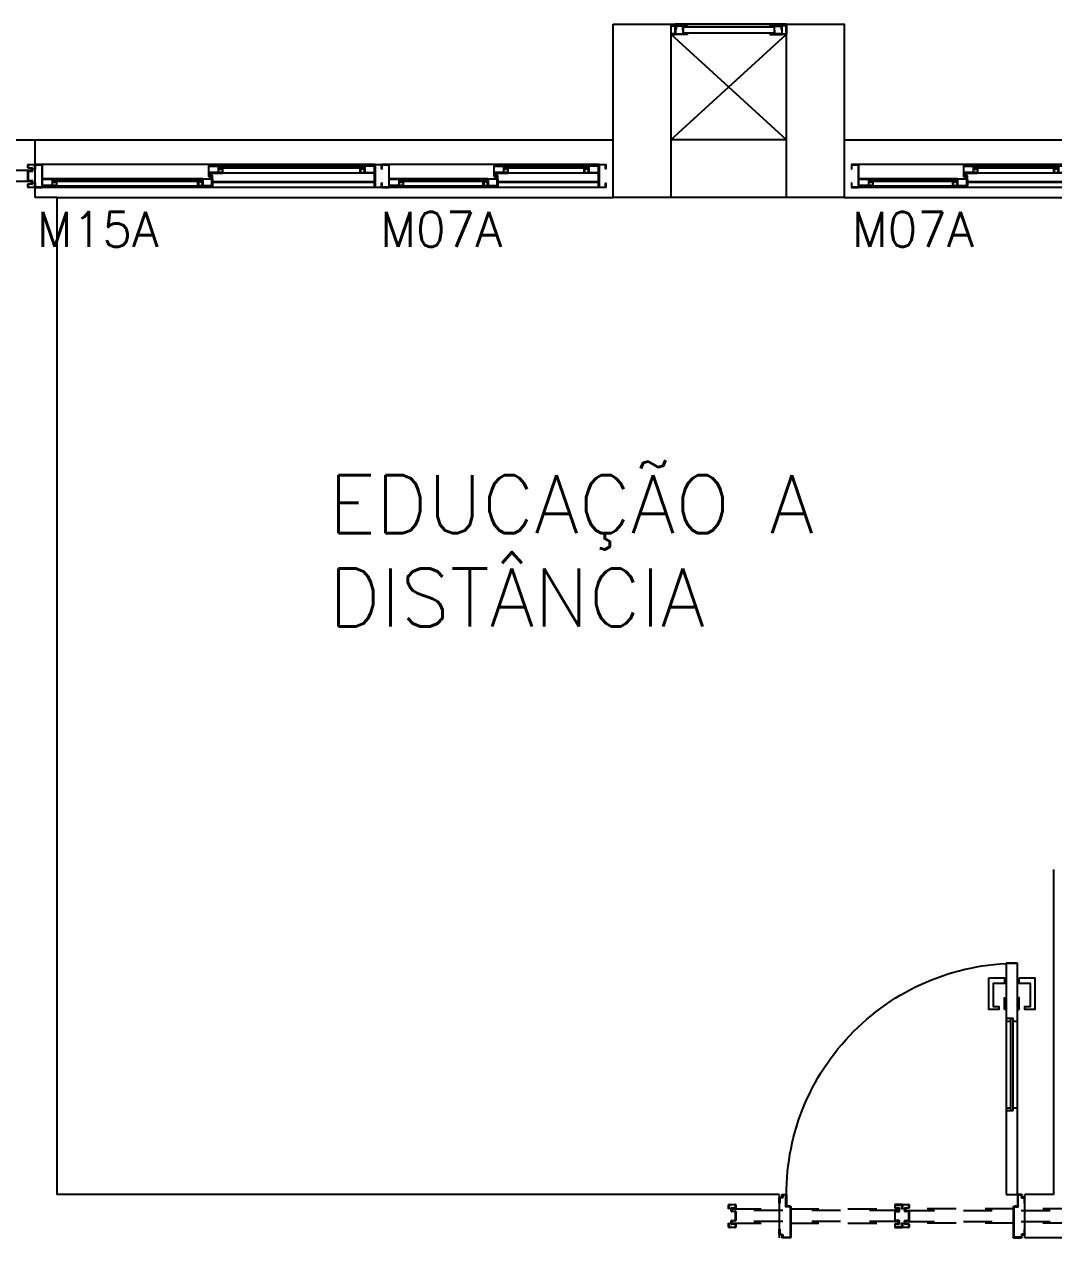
# Model space of a CAD drawing. Header units: millimetres. Extents: x 1887 to 2405, y 1100 to 1335.
# Drawn here: x 2221.147 to 2224.71, y 1193.048 to 1197.248 of the extents above; entities that cross this region are included whole.
import ezdxf

# ---------------------------------------------------------------- set-up
doc = ezdxf.new("R2010")
doc.units = ezdxf.units.MM
doc.linetypes.add('HIDDEN', pattern=[0.375, 0.25, -0.125])
for name, color, linetype in [('AR-ALV', 2, 'Continuous'), ('AR-ESQ', 1, 'Continuous'), ('AR-ESTC', 3, 'Continuous'), ('AR-PEITORIL', 1, 'Continuous'), ('AR-PORTA', 1, 'Continuous'), ('AR-SHAFT', 1, 'Continuous'), ('AR-TALUDE', 1, 'Continuous'), ('AR-TXTESQ1-CONG', 1, 'Continuous'), ('DT-ESQ-BAGUETE-C', 2, 'Continuous'), ('DT-ESQ-BAGUETE-V', 1, 'Continuous'), ('DT-ESQ-CHAPA DOBRADA-V', 1, 'Continuous'), ('DT-ESQ-PERFIL CADEIRA-C', 2, 'Continuous'), ('DT-ESQ-PERFIL CADEIRA-V', 1, 'Continuous'), ('DT-ESQ-PERFIL U SIMPLES-C', 2, 'Continuous'), ('DT-ESQ-PERFIL U-C', 2, 'Continuous'), ('DT-ESQ-PERFIL U-V', 1, 'Continuous'), ('DT-ESQ-PROJ', 1, 'HIDDEN'), ('DT-ESQ-VENEZIANA-C', 2, 'Continuous'), ('DT-ESQ-VENEZIANA-V', 2, 'Continuous'), ('DT-ESQ-VIDRO-C', 2, 'Continuous'), ('maçaneta', 1, 'Continuous'), ('mov', 1, 'Continuous'), ('PM-PERFIL U-C', 2, 'Continuous'), ('PM-VIDRO', 1, 'Continuous'), ('pm1', 2, 'Continuous'), ('pm2', 2, 'Continuous'), ('TEXTO', 2, 'Continuous')]:
    doc.layers.add(name, color=color, linetype=linetype)
doc.styles.add('S12', font='simplex.shx', dxfattribs={"width": 1.1, "height": 0.12})
doc.styles.add('UNB-100', font='simplex.shx', dxfattribs={"height": 0.2})

# ---------------------------------------------------------------- blocks, each defined once
blk = doc.blocks.new('EF61-P')
at = {"layer": 'DT-ESQ-BAGUETE-C', "ltscale": 0.1}
for points in [[(4.7975, -0.055), (4.784, -0.055), (4.784, -0.0535), (4.797, -0.0535, 0.414214), (4.7975, -0.053), (4.7975, -0.042, 0.414214), (4.797, -0.0415), (4.784, -0.0415), (4.784, -0.04), (4.7975, -0.04, -0.414214), (4.799, -0.0415), (4.799, -0.0535, -0.414214)], [(5.0765, -0.055), (5.09, -0.055), (5.09, -0.0535), (5.077, -0.0535, -0.414214), (5.0765, -0.053), (5.0765, -0.042, -0.414214), (5.077, -0.0415), (5.09, -0.0415), (5.09, -0.04), (5.0765, -0.04, 0.414214), (5.075, -0.0415), (5.075, -0.0535, 0.414214)], [(4.4485, -0.1), (4.435, -0.1), (4.435, -0.0985), (4.448, -0.0985, 0.414214), (4.4485, -0.098), (4.4485, -0.087, 0.414214), (4.448, -0.0865), (4.435, -0.0865), (4.435, -0.085), (4.4485, -0.085, -0.414214), (4.45, -0.0865), (4.45, -0.0985, -0.414214)], [(4.714, -0.1), (4.7275, -0.1), (4.7275, -0.0985), (4.7145, -0.0985, -0.414214), (4.714, -0.098), (4.714, -0.087, -0.414214), (4.7145, -0.0865), (4.7275, -0.0865), (4.7275, -0.085), (4.714, -0.085, 0.414214), (4.7125, -0.0865), (4.7125, -0.0985, 0.414214)]]:
    blk.add_lwpolyline(points, format="xyb", close=True, dxfattribs=at)
at = {"layer": 'DT-ESQ-BAGUETE-V', "ltscale": 0.1}
for p, q in [((4.7975, -0.04), (5.0765, -0.04)), ((4.4485, -0.085), (4.714, -0.085))]:
    blk.add_line(p, q, dxfattribs=at)
at = {"layer": 'DT-ESQ-CHAPA DOBRADA-V', "ltscale": 0.1}
for p, q in [((4.4, -0.052), (4.749, -0.052)), ((4.4, -0.055), (4.749, -0.055))]:
    blk.add_line(p, q, dxfattribs=at)
at = {"layer": 'DT-ESQ-PERFIL CADEIRA-C', "ltscale": 0.1}
for p, q in [((4.751, -0.0635), (4.7975, -0.0635)), ((5.125, -0.0635), (5.0765, -0.0635)), ((4.7605, -0.1085), (4.714, -0.1085))]:
    blk.add_line(p, q, dxfattribs=at)
for points in [[(4.7975, -0.062, -1), (4.7975, -0.065), (4.751, -0.065, -0.414214), (4.749, -0.063), (4.749, -0.042, -0.414214), (4.751, -0.04), (4.7825, -0.04, -0.414214), (4.784, -0.0415), (4.784, -0.062)], [(4.784, -0.0635, -0.198913), (4.7829, -0.0631, -0.198913), (4.7825, -0.062), (4.7825, -0.042, 0.414214), (4.782, -0.0415), (4.751, -0.0415, 0.414214), (4.7505, -0.042), (4.7505, -0.063, 0.414214), (4.751, -0.0635)], [(5.0765, -0.065), (5.125, -0.065), (5.125, -0.0635), (5.09, -0.0635, 0.198912), (5.0911, -0.0631, 0.198913), (5.0915, -0.062), (5.0915, -0.042, -0.414214), (5.092, -0.0415), (5.125, -0.0415), (5.125, -0.04), (5.0915, -0.04, 0.414214), (5.09, -0.0415), (5.09, -0.0535), (5.09, -0.055), (5.09, -0.062), (5.0765, -0.062, 1)], [(4.4485, -0.11), (4.4, -0.11), (4.4, -0.1085), (4.435, -0.1085, -0.198912), (4.4339, -0.1081, -0.198913), (4.4335, -0.107), (4.4335, -0.087, 0.414214), (4.433, -0.0865), (4.4, -0.0865), (4.4, -0.085), (4.4335, -0.085, -0.414214), (4.435, -0.0865), (4.435, -0.0985), (4.435, -0.1), (4.435, -0.107), (4.4485, -0.107, -1)], [(4.714, -0.107, 1), (4.714, -0.11), (4.7605, -0.11, 0.414214), (4.7625, -0.108), (4.7625, -0.087, 0.414214), (4.7605, -0.085), (4.729, -0.085, 0.414214), (4.7275, -0.0865), (4.7275, -0.107)], [(4.7275, -0.1085, 0.198913), (4.7286, -0.1081, 0.198913), (4.729, -0.107), (4.729, -0.087, -0.414214), (4.7295, -0.0865), (4.7605, -0.0865, -0.414214), (4.761, -0.087), (4.761, -0.108, -0.414214), (4.7605, -0.1085)]]:
    blk.add_lwpolyline(points, format="xyb", close=True, dxfattribs=at)
at = {"layer": 'DT-ESQ-PERFIL CADEIRA-V', "ltscale": 0.1}
for p, q in [((4.7825, -0.065), (5.0765, -0.065)), ((4.4485, -0.11), (4.714, -0.11))]:
    blk.add_line(p, q, dxfattribs=at)
at = {"layer": 'DT-ESQ-PERFIL U SIMPLES-C', "ltscale": 0.1}
for points in [[(4.751, -0.077), (4.759, -0.077), (4.759, -0.0755), (4.751, -0.0755, -0.414214), (4.7505, -0.075), (4.7505, -0.067, -0.414214), (4.751, -0.0665), (4.759, -0.0665), (4.759, -0.065), (4.751, -0.065, 0.414214), (4.749, -0.067), (4.749, -0.075, 0.414214)], [(4.7605, -0.073), (4.7525, -0.073), (4.7525, -0.0745), (4.7605, -0.0745, -0.414214), (4.761, -0.075), (4.761, -0.083, -0.414214), (4.7605, -0.0835), (4.7525, -0.0835), (4.7525, -0.085), (4.7605, -0.085, 0.414214), (4.7625, -0.083), (4.7625, -0.075, 0.414214)]]:
    blk.add_lwpolyline(points, format="xyb", close=True, dxfattribs=at)
at = {"layer": 'DT-ESQ-PERFIL U-C', "ltscale": 0.1}
blk.add_lwpolyline([(5.15, -0.0365, 0.414214), (5.1485, -0.035), (5.1265, -0.035, 0.414214), (5.125, -0.0365), (5.125, -0.1135, 0.414214), (5.1265, -0.115), (5.1485, -0.115, 0.414214), (5.15, -0.1135), (5.15, -0.1), (5.1485, -0.1), (5.1485, -0.113, -0.414214), (5.148, -0.1135), (5.127, -0.1135, -0.414214), (5.1265, -0.113), (5.1265, -0.037, -0.414214), (5.127, -0.0365), (5.148, -0.0365, -0.414214), (5.1485, -0.037), (5.1485, -0.05), (5.15, -0.05)], format="xyb", close=True, dxfattribs=at)
at = {"layer": 'DT-ESQ-PERFIL U-V', "ltscale": 0.1}
for p, q in [((4.3985, -0.035), (5.1265, -0.035)), ((4.3985, -0.115), (5.1265, -0.115))]:
    blk.add_line(p, q, dxfattribs=at)
at = {"layer": 'DT-ESQ-VIDRO-C', "ltscale": 0.1}
for points in [[(5.0875, -0.06), (5.0875, -0.057), (4.7865, -0.057), (4.7865, -0.06)], [(4.438, -0.105), (4.438, -0.102), (4.7245, -0.102), (4.7245, -0.105)]]:
    blk.add_lwpolyline(points, close=True, dxfattribs=at)
blk = doc.blocks.new('EF66-P')
at = {"layer": 'DT-ESQ-BAGUETE-C', "ltscale": 0.1}
for points in [[(0.4225, -0.055), (0.409, -0.055), (0.409, -0.0535), (0.422, -0.0535, 0.414214), (0.4225, -0.053), (0.4225, -0.042, 0.414214), (0.422, -0.0415), (0.409, -0.0415), (0.409, -0.04), (0.4225, -0.04, -0.414214), (0.424, -0.0415), (0.424, -0.0535, -0.414214)], [(0.7015, -0.055), (0.715, -0.055), (0.715, -0.0535), (0.702, -0.0535, -0.414214), (0.7015, -0.053), (0.7015, -0.042, -0.414214), (0.702, -0.0415), (0.715, -0.0415), (0.715, -0.04), (0.7015, -0.04, 0.414214), (0.7, -0.0415), (0.7, -0.0535, 0.414214)], [(1.41, -0.055), (1.3965, -0.055), (1.3965, -0.0535), (1.4095, -0.0535, 0.414214), (1.41, -0.053), (1.41, -0.042, 0.414214), (1.4095, -0.0415), (1.3965, -0.0415), (1.3965, -0.04), (1.41, -0.04, -0.414214), (1.4115, -0.0415), (1.4115, -0.0535, -0.414214)], [(1.9015, -0.055), (1.915, -0.055), (1.915, -0.0535), (1.902, -0.0535, -0.414214), (1.9015, -0.053), (1.9015, -0.042, -0.414214), (1.902, -0.0415), (1.915, -0.0415), (1.915, -0.04), (1.9015, -0.04, 0.414214), (1.9, -0.0415), (1.9, -0.0535, 0.414214)], [(0.0735, -0.1), (0.06, -0.1), (0.06, -0.0985), (0.073, -0.0985, 0.414214), (0.0735, -0.098), (0.0735, -0.087, 0.414214), (0.073, -0.0865), (0.06, -0.0865), (0.06, -0.085), (0.0735, -0.085, -0.414214), (0.075, -0.0865), (0.075, -0.0985, -0.414214)], [(0.339, -0.1), (0.3525, -0.1), (0.3525, -0.0985), (0.3395, -0.0985, -0.414214), (0.339, -0.098), (0.339, -0.087, -0.414214), (0.3395, -0.0865), (0.3525, -0.0865), (0.3525, -0.085), (0.339, -0.085, 0.414214), (0.3375, -0.0865), (0.3375, -0.0985, 0.414214)], [(0.8485, -0.1), (0.835, -0.1), (0.835, -0.0985), (0.848, -0.0985, 0.414214), (0.8485, -0.098), (0.8485, -0.087, 0.414214), (0.848, -0.0865), (0.835, -0.0865), (0.835, -0.085), (0.8485, -0.085, -0.414214), (0.85, -0.0865), (0.85, -0.0985, -0.414214)], [(1.3265, -0.1), (1.34, -0.1), (1.34, -0.0985), (1.327, -0.0985, -0.414214), (1.3265, -0.098), (1.3265, -0.087, -0.414214), (1.327, -0.0865), (1.34, -0.0865), (1.34, -0.085), (1.3265, -0.085, 0.414214), (1.325, -0.0865), (1.325, -0.0985, 0.414214)]]:
    blk.add_lwpolyline(points, format="xyb", close=True, dxfattribs=at)
at = {"layer": 'DT-ESQ-BAGUETE-V', "ltscale": 0.1}
for p, q in [((0.4225, -0.04), (0.7015, -0.04)), ((1.41, -0.04), (1.9015, -0.04)), ((0.0735, -0.085), (0.339, -0.085)), ((0.8485, -0.085), (1.3265, -0.085))]:
    blk.add_line(p, q, dxfattribs=at)
at = {"layer": 'DT-ESQ-CHAPA DOBRADA-V', "ltscale": 0.1}
for p, q in [((0.025, -0.052), (0.374, -0.052)), ((0.025, -0.055), (0.374, -0.055)), ((0.8, -0.052), (1.3615, -0.052)), ((0.8, -0.055), (1.3615, -0.055))]:
    blk.add_line(p, q, dxfattribs=at)
at = {"layer": 'DT-ESQ-PERFIL CADEIRA-C', "ltscale": 0.1}
for p, q in [((0.376, -0.0635), (0.4225, -0.0635)), ((0.75, -0.0635), (0.7015, -0.0635)), ((1.3635, -0.0635), (1.41, -0.0635)), ((1.95, -0.0635), (1.9015, -0.0635)), ((0.025, -0.1085), (0.0735, -0.1085)), ((0.3855, -0.1085), (0.339, -0.1085)), ((0.8, -0.1085), (0.8485, -0.1085)), ((1.373, -0.1085), (1.3265, -0.1085))]:
    blk.add_line(p, q, dxfattribs=at)
for points in [[(0.4225, -0.062, -1), (0.4225, -0.065), (0.376, -0.065, -0.414214), (0.374, -0.063), (0.374, -0.042, -0.414214), (0.376, -0.04), (0.4075, -0.04, -0.414214), (0.409, -0.0415), (0.409, -0.062)], [(0.409, -0.0635, -0.198913), (0.4079, -0.0631, -0.198913), (0.4075, -0.062), (0.4075, -0.042, 0.414214), (0.407, -0.0415), (0.376, -0.0415, 0.414214), (0.3755, -0.042), (0.3755, -0.063, 0.414214), (0.376, -0.0635)], [(0.7015, -0.065), (0.75, -0.065), (0.75, -0.0635), (0.715, -0.0635, 0.198912), (0.7161, -0.0631, 0.198913), (0.7165, -0.062), (0.7165, -0.042, -0.414214), (0.717, -0.0415), (0.75, -0.0415), (0.75, -0.04), (0.7165, -0.04, 0.414214), (0.715, -0.0415), (0.715, -0.0535), (0.715, -0.055), (0.715, -0.062), (0.7015, -0.062, 1)], [(1.41, -0.062, -1), (1.41, -0.065), (1.3635, -0.065, -0.414214), (1.3615, -0.063), (1.3615, -0.042, -0.414214), (1.3635, -0.04), (1.395, -0.04, -0.414214), (1.3965, -0.0415), (1.3965, -0.062)], [(1.3965, -0.0635, -0.198913), (1.3954, -0.0631, -0.198913), (1.395, -0.062), (1.395, -0.042, 0.414214), (1.3945, -0.0415), (1.3635, -0.0415, 0.414214), (1.363, -0.042), (1.363, -0.063, 0.414214), (1.3635, -0.0635)], [(1.9015, -0.065), (1.95, -0.065), (1.95, -0.0635), (1.915, -0.0635, 0.198912), (1.9161, -0.0631, 0.198913), (1.9165, -0.062), (1.9165, -0.042, -0.414214), (1.917, -0.0415), (1.95, -0.0415), (1.95, -0.04), (1.9165, -0.04, 0.414214), (1.915, -0.0415), (1.915, -0.0535), (1.915, -0.055), (1.915, -0.062), (1.9015, -0.062, 1)], [(0.0735, -0.11), (0.025, -0.11), (0.025, -0.1085), (0.06, -0.1085, -0.198912), (0.0589, -0.1081, -0.198913), (0.0585, -0.107), (0.0585, -0.087, 0.414214), (0.058, -0.0865), (0.025, -0.0865), (0.025, -0.085), (0.0585, -0.085, -0.414214), (0.06, -0.0865), (0.06, -0.0985), (0.06, -0.1), (0.06, -0.107), (0.0735, -0.107, -1)], [(0.339, -0.107, 1), (0.339, -0.11), (0.3855, -0.11, 0.414214), (0.3875, -0.108), (0.3875, -0.087, 0.414214), (0.3855, -0.085), (0.354, -0.085, 0.414214), (0.3525, -0.0865), (0.3525, -0.107)], [(0.3525, -0.1085, 0.198913), (0.3536, -0.1081, 0.198913), (0.354, -0.107), (0.354, -0.087, -0.414214), (0.3545, -0.0865), (0.3855, -0.0865, -0.414214), (0.386, -0.087), (0.386, -0.108, -0.414214), (0.3855, -0.1085)], [(0.8485, -0.11), (0.8, -0.11), (0.8, -0.1085), (0.835, -0.1085, -0.198912), (0.8339, -0.1081, -0.198913), (0.8335, -0.107), (0.8335, -0.087, 0.414214), (0.833, -0.0865), (0.8, -0.0865), (0.8, -0.085), (0.8335, -0.085, -0.414214), (0.835, -0.0865), (0.835, -0.0985), (0.835, -0.1), (0.835, -0.107), (0.8485, -0.107, -1)], [(1.3265, -0.107, 1), (1.3265, -0.11), (1.373, -0.11, 0.414214), (1.375, -0.108), (1.375, -0.087, 0.414214), (1.373, -0.085), (1.3415, -0.085, 0.414214), (1.34, -0.0865), (1.34, -0.107)], [(1.34, -0.1085, 0.198913), (1.3411, -0.1081, 0.198913), (1.3415, -0.107), (1.3415, -0.087, -0.414214), (1.342, -0.0865), (1.373, -0.0865, -0.414214), (1.3735, -0.087), (1.3735, -0.108, -0.414214), (1.373, -0.1085)]]:
    blk.add_lwpolyline(points, format="xyb", close=True, dxfattribs=at)
at = {"layer": 'DT-ESQ-PERFIL CADEIRA-V', "ltscale": 0.1}
for p, q in [((0.4075, -0.065), (0.7015, -0.065)), ((1.395, -0.065), (1.9015, -0.065)), ((0.0735, -0.11), (0.339, -0.11)), ((0.8485, -0.11), (1.3265, -0.11))]:
    blk.add_line(p, q, dxfattribs=at)
at = {"layer": 'DT-ESQ-PERFIL U SIMPLES-C', "ltscale": 0.1}
for points in [[(0.376, -0.077), (0.384, -0.077), (0.384, -0.0755), (0.376, -0.0755, -0.414214), (0.3755, -0.075), (0.3755, -0.067, -0.414214), (0.376, -0.0665), (0.384, -0.0665), (0.384, -0.065), (0.376, -0.065, 0.414214), (0.374, -0.067), (0.374, -0.075, 0.414214)], [(0.3855, -0.073), (0.3775, -0.073), (0.3775, -0.0745), (0.3855, -0.0745, -0.414214), (0.386, -0.075), (0.386, -0.083, -0.414214), (0.3855, -0.0835), (0.3775, -0.0835), (0.3775, -0.085), (0.3855, -0.085, 0.414214), (0.3875, -0.083), (0.3875, -0.075, 0.414214)], [(1.3635, -0.077), (1.3715, -0.077), (1.3715, -0.0755), (1.3635, -0.0755, -0.414214), (1.363, -0.075), (1.363, -0.067, -0.414214), (1.3635, -0.0665), (1.3715, -0.0665), (1.3715, -0.065), (1.3635, -0.065, 0.414214), (1.3615, -0.067), (1.3615, -0.075, 0.414214)], [(1.373, -0.073), (1.365, -0.073), (1.365, -0.0745), (1.373, -0.0745, -0.414214), (1.3735, -0.075), (1.3735, -0.083, -0.414214), (1.373, -0.0835), (1.365, -0.0835), (1.365, -0.085), (1.373, -0.085, 0.414214), (1.375, -0.083), (1.375, -0.075, 0.414214)]]:
    blk.add_lwpolyline(points, format="xyb", close=True, dxfattribs=at)
at = {"layer": 'DT-ESQ-PERFIL U-C', "ltscale": 0.1}
for points in [[(0, -0.0365, -0.414214), (0.0015, -0.035), (0.0235, -0.035, -0.414214), (0.025, -0.0365), (0.025, -0.1135, -0.414214), (0.0235, -0.115), (0.0015, -0.115, -0.414214), (0, -0.1135), (0, -0.1), (0.0015, -0.1), (0.0015, -0.113, 0.414214), (0.002, -0.1135), (0.023, -0.1135, 0.414214), (0.0235, -0.113), (0.0235, -0.037, 0.414214), (0.023, -0.0365), (0.002, -0.0365, 0.414214), (0.0015, -0.037), (0.0015, -0.05), (0, -0.05)], [(0.775, -0.0365, 0.414214), (0.7735, -0.035), (0.7515, -0.035, 0.414214), (0.75, -0.0365), (0.75, -0.1135, 0.414214), (0.7515, -0.115), (0.7735, -0.115, 0.414214), (0.775, -0.1135), (0.775, -0.1), (0.7735, -0.1), (0.7735, -0.113, -0.414214), (0.773, -0.1135), (0.752, -0.1135, -0.414214), (0.7515, -0.113), (0.7515, -0.037, -0.414214), (0.752, -0.0365), (0.773, -0.0365, -0.414214), (0.7735, -0.037), (0.7735, -0.05), (0.775, -0.05)], [(0.775, -0.0365, -0.414214), (0.7765, -0.035), (0.7985, -0.035, -0.414214), (0.8, -0.0365), (0.8, -0.1135, -0.414214), (0.7985, -0.115), (0.7765, -0.115, -0.414214), (0.775, -0.1135), (0.775, -0.1), (0.7765, -0.1), (0.7765, -0.113, 0.414214), (0.777, -0.1135), (0.798, -0.1135, 0.414214), (0.7985, -0.113), (0.7985, -0.037, 0.414214), (0.798, -0.0365), (0.777, -0.0365, 0.414214), (0.7765, -0.037), (0.7765, -0.05), (0.775, -0.05)], [(1.975, -0.0365, 0.414214), (1.9735, -0.035), (1.9515, -0.035, 0.414214), (1.95, -0.0365), (1.95, -0.1135, 0.414214), (1.9515, -0.115), (1.9735, -0.115, 0.414214), (1.975, -0.1135), (1.975, -0.1), (1.9735, -0.1), (1.9735, -0.113, -0.414214), (1.973, -0.1135), (1.952, -0.1135, -0.414214), (1.9515, -0.113), (1.9515, -0.037, -0.414214), (1.952, -0.0365), (1.973, -0.0365, -0.414214), (1.9735, -0.037), (1.9735, -0.05), (1.975, -0.05)]]:
    blk.add_lwpolyline(points, format="xyb", close=True, dxfattribs=at)
at = {"layer": 'DT-ESQ-PERFIL U-V', "ltscale": 0.1}
for p, q in [((0.0235, -0.035), (0.7515, -0.035)), ((0.7985, -0.035), (1.9515, -0.035)), ((0.0235, -0.115), (0.7515, -0.115)), ((0.7985, -0.115), (1.9515, -0.115))]:
    blk.add_line(p, q, dxfattribs=at)
at = {"layer": 'DT-ESQ-PROJ', "ltscale": 0.1}
blk.add_lwpolyline([(2, -0.1035), (2, -0.1135, -0.414214), (1.9985, -0.115), (1.9765, -0.115, -0.414214), (1.975, -0.1135), (1.975, -0.1), (1.9765, -0.1), (1.9765, -0.113, 0.414214), (1.977, -0.1135), (1.998, -0.1135, 0.414214), (1.9985, -0.113), (1.9985, -0.1035), (1.9855, -0.1035, -0.414214), (1.984, -0.102), (1.984, -0.092, -0.414214), (1.9855, -0.0905), (1.9985, -0.0905), (1.9985, -0.0595), (1.9855, -0.0595, -0.414214), (1.984, -0.058), (1.984, -0.048, -0.414214), (1.9855, -0.0465), (1.9985, -0.0465), (1.9985, -0.037, 0.414214), (1.998, -0.0365), (1.977, -0.0365, 0.414214), (1.9765, -0.037), (1.9765, -0.05), (1.975, -0.05), (1.975, -0.0365, -0.414214), (1.9765, -0.035), (1.9985, -0.035, -0.414214), (2, -0.0365), (2, -0.0465, -0.414214), (1.9985, -0.048), (1.9855, -0.048), (1.9855, -0.058), (1.9985, -0.058), (1.9985, -0.058, -0.414214), (2, -0.0595), (2, -0.0905, -0.414214), (1.9985, -0.092), (1.9985, -0.092), (1.9855, -0.092), (1.9855, -0.102), (1.9985, -0.102, -0.414214)], format="xyb", close=True, dxfattribs=at)
for points in [[(3.1625, -0.056), (3.1625, -0.05), (1.9875, -0.05), (1.9875, -0.056)], [(3.1625, -0.094), (3.1625, -0.1), (1.9875, -0.1), (1.9875, -0.094)]]:
    blk.add_lwpolyline(points, close=True, dxfattribs=at)
at = {"layer": 'DT-ESQ-VIDRO-C', "ltscale": 0.1}
for points in [[(0.7125, -0.06), (0.7125, -0.057), (0.4115, -0.057), (0.4115, -0.06)], [(1.9125, -0.06), (1.9125, -0.057), (1.399, -0.057), (1.399, -0.06)], [(0.063, -0.105), (0.063, -0.102), (0.3495, -0.102), (0.3495, -0.105)], [(0.838, -0.105), (0.838, -0.102), (1.337, -0.102), (1.337, -0.105)]]:
    blk.add_lwpolyline(points, close=True, dxfattribs=at)
blk = doc.blocks.new('EF138-P')
at = {"layer": 'DT-ESQ-PROJ', "ltscale": 0.1}
for points in [[(0.025, -0.1035), (0.025, -0.1135, -0.414214), (0.0235, -0.115), (0.0015, -0.115, -0.414214), (0, -0.1135), (0, -0.1), (0.0015, -0.1), (0.0015, -0.113, 0.414214), (0.002, -0.1135), (0.023, -0.1135, 0.414214), (0.0235, -0.113), (0.0235, -0.1035), (0.0105, -0.1035, -0.414214), (0.009, -0.102), (0.009, -0.092, -0.414214), (0.0105, -0.0905), (0.0235, -0.0905), (0.0235, -0.0595), (0.0105, -0.0595, -0.414214), (0.009, -0.058), (0.009, -0.048, -0.414214), (0.0105, -0.0465), (0.0235, -0.0465), (0.0235, -0.037, 0.414214), (0.023, -0.0365), (0.002, -0.0365, 0.414214), (0.0015, -0.037), (0.0015, -0.05), (0, -0.05), (0, -0.0365, -0.414214), (0.0015, -0.035), (0.0235, -0.035, -0.414214), (0.025, -0.0365), (0.025, -0.0465, -0.414214), (0.0235, -0.048), (0.0105, -0.048), (0.0105, -0.058), (0.0235, -0.058), (0.0235, -0.058, -0.414214), (0.025, -0.0595), (0.025, -0.0905, -0.414214), (0.0235, -0.092), (0.0235, -0.092), (0.0105, -0.092), (0.0105, -0.102), (0.0235, -0.102, -0.414214)], [(0.575, -0.1035), (0.575, -0.1135, 0.414214), (0.5765, -0.115), (0.5985, -0.115, 0.414214), (0.6, -0.1135), (0.6, -0.1), (0.5985, -0.1), (0.5985, -0.113, -0.414214), (0.598, -0.1135), (0.577, -0.1135, -0.414214), (0.5765, -0.113), (0.5765, -0.1035), (0.5895, -0.1035, 0.414214), (0.591, -0.102), (0.591, -0.092, 0.414214), (0.5895, -0.0905), (0.5765, -0.0905), (0.5765, -0.0595), (0.5895, -0.0595, 0.414214), (0.591, -0.058), (0.591, -0.048, 0.414214), (0.5895, -0.0465), (0.5765, -0.0465), (0.5765, -0.037, -0.414214), (0.577, -0.0365), (0.598, -0.0365, -0.414214), (0.5985, -0.037), (0.5985, -0.05), (0.6, -0.05), (0.6, -0.0365, 0.414214), (0.5985, -0.035), (0.5765, -0.035, 0.414214), (0.575, -0.0365), (0.575, -0.0465, 0.414214), (0.5765, -0.048), (0.5895, -0.048), (0.5895, -0.058), (0.5765, -0.058), (0.5765, -0.058, 0.414214), (0.575, -0.0595), (0.575, -0.0905, 0.414214), (0.5765, -0.092), (0.5765, -0.092), (0.5895, -0.092), (0.5895, -0.102), (0.5765, -0.102, 0.414214)], [(0.625, -0.1035), (0.625, -0.1135, -0.414214), (0.6235, -0.115), (0.6015, -0.115, -0.414214), (0.6, -0.1135), (0.6, -0.1), (0.6015, -0.1), (0.6015, -0.113, 0.414214), (0.602, -0.1135), (0.623, -0.1135, 0.414214), (0.6235, -0.113), (0.6235, -0.1035), (0.6105, -0.1035, -0.414214), (0.609, -0.102), (0.609, -0.092, -0.414214), (0.6105, -0.0905), (0.6235, -0.0905), (0.6235, -0.0595), (0.6105, -0.0595, -0.414214), (0.609, -0.058), (0.609, -0.048, -0.414214), (0.6105, -0.0465), (0.6235, -0.0465), (0.6235, -0.037, 0.414214), (0.623, -0.0365), (0.602, -0.0365, 0.414214), (0.6015, -0.037), (0.6015, -0.05), (0.6, -0.05), (0.6, -0.0365, -0.414214), (0.6015, -0.035), (0.6235, -0.035, -0.414214), (0.625, -0.0365), (0.625, -0.0465, -0.414214), (0.6235, -0.048), (0.6105, -0.048), (0.6105, -0.058), (0.6235, -0.058), (0.6235, -0.058, -0.414214), (0.625, -0.0595), (0.625, -0.0905, -0.414214), (0.6235, -0.092), (0.6235, -0.092), (0.6105, -0.092), (0.6105, -0.102), (0.6235, -0.102, -0.414214)]]:
    blk.add_lwpolyline(points, format="xyb", close=True, dxfattribs=at)
for points in [[(0.0125, -0.056), (0.0125, -0.05), (0.5875, -0.05), (0.5875, -0.056)], [(1.1875, -0.056), (1.1875, -0.05), (0.6125, -0.05), (0.6125, -0.056)], [(0.0125, -0.094), (0.0125, -0.1), (0.5875, -0.1), (0.5875, -0.094)], [(1.1875, -0.094), (1.1875, -0.1), (0.6125, -0.1), (0.6125, -0.094)]]:
    blk.add_lwpolyline(points, close=True, dxfattribs=at)
blk = doc.blocks.new('EF01A-P')
at = {"layer": 'DT-ESQ-BAGUETE-C', "ltscale": 0.1}
for points in [[(0.0015, 0.035), (0.015, 0.035), (0.015, 0.0335), (0.0015, 0.0335), (0.0015, 0.005), (0.015, 0.005), (0.015, 0.0035), (0.0015, 0.0035, -0.414214), (0, 0.005), (0, 0.0335, -0.414214)], [(0.3985, 0.035), (0.385, 0.035), (0.385, 0.0335), (0.3985, 0.0335), (0.3985, 0.005), (0.385, 0.005), (0.385, 0.0035), (0.3985, 0.0035, 0.414214), (0.4, 0.005), (0.4, 0.0335, 0.414214)]]:
    blk.add_lwpolyline(points, format="xyb", close=True, dxfattribs=at)
at = {"layer": 'DT-ESQ-PERFIL CADEIRA-C', "ltscale": 0.1}
for points in [[(0.01, 0.0015), (0.01, 0.003), (0.0015, 0.003, 1), (0.0015, 0), (0.015, 0, 0.414214), (0.0165, 0.0015), (0.0165, 0.0335), (0.043, 0.0335)], [(0.043, 0.0065), (0.018, 0.0065), (0.018, 0.0165), (0.0165, 0.0165), (0.0165, 0.0065, 0.414214), (0.018, 0.005), (0.043, 0.005), (0.0565, 0.005, 1), (0.0565, 0.008), (0.043, 0.008), (0.043, 0.02), (0.043, 0.032), (0.0565, 0.032, 1), (0.0565, 0.035), (0.043, 0.035), (0.0165, 0.035, 0.414214), (0.015, 0.0335), (0.015, 0.0015), (0.0015, 0.0015)], [(0.0415, 0.02), (0.0415, 0.032, -0.414214), (0.043, 0.0335), (0.0565, 0.0335)], [(0.0415, 0.02), (0.0415, 0.008, 0.414214), (0.043, 0.0065), (0.0565, 0.0065)], [(0.357, 0.0065), (0.382, 0.0065), (0.382, 0.0165), (0.3835, 0.0165), (0.3835, 0.0065, -0.414214), (0.382, 0.005), (0.357, 0.005), (0.3435, 0.005, -1), (0.3435, 0.008), (0.357, 0.008), (0.357, 0.02), (0.357, 0.032), (0.3435, 0.032, -1), (0.3435, 0.035), (0.357, 0.035), (0.3835, 0.035, -0.414214), (0.385, 0.0335), (0.385, 0.0015), (0.3985, 0.0015)], [(0.3585, 0.02), (0.3585, 0.032, 0.414214), (0.357, 0.0335), (0.3435, 0.0335)], [(0.3585, 0.02), (0.3585, 0.008, -0.414214), (0.357, 0.0065), (0.3435, 0.0065)], [(0.39, 0.0015), (0.39, 0.003), (0.3985, 0.003, -1), (0.3985, 0), (0.385, 0, -0.414214), (0.3835, 0.0015), (0.3835, 0.0335), (0.357, 0.0335)]]:
    blk.add_lwpolyline(points, format="xyb", dxfattribs=at)
at = {"layer": 'DT-ESQ-PERFIL CADEIRA-V', "ltscale": 0.1}
blk.add_line((0.015, 0), (0.385, 0), dxfattribs=at)
at = {"layer": 'DT-ESQ-VENEZIANA-C', "ltscale": 0.1}
for p, q in [((0.043, 0.0105), (0.357, 0.0105)), ((0.043, 0.009), (0.357, 0.009))]:
    blk.add_line(p, q, dxfattribs=at)
at = {"layer": 'DT-ESQ-VENEZIANA-V', "ltscale": 0.1}
blk.add_line((0.043, 0.031), (0.357, 0.031), dxfattribs=at)
blk = doc.blocks.new('PM3V-A')
at = {"layer": 'maçaneta'}
for points in [[(0.02, 0.9), (-0.035, 0.9), (-0.035, 0.79), (0, 0.79), (0, 0.8), (-0.02, 0.8), (-0.02, 0.8785, -0.414214), (-0.0185, 0.88), (0.02, 0.88)], [(0.125, 0.9), (0.07, 0.9), (0.07, 0.88), (0.1085, 0.88, -0.414214), (0.11, 0.8785), (0.11, 0.8), (0.09, 0.8), (0.09, 0.79), (0.125, 0.79)]]:
    blk.add_lwpolyline(points, format="xyb", close=True, dxfattribs=at)
for points in [[(0.02, 0.79), (0.02, 0.83), (0.025, 0.83), (0.025, 0.79)], [(0.07, 0.79), (0.07, 0.83), (0.065, 0.83), (0.065, 0.79)]]:
    blk.add_lwpolyline(points, close=True, dxfattribs=at)
at = {"layer": 'mov'}
blk.add_arc((0.025, 0.15), 0.8, 356.8472, 90, dxfattribs=at)
at = {"layer": 'PM-PERFIL U-C'}
for p, q in [((0, 0.12), (0, 0.1385)), ((0.0015, 0.14), (0.01, 0.14)), ((0.002, 0.138), (0.002, 0.12)), ((0.0105, 0.138), (0.002, 0.138)), ((0.01, 0.14), (0.01, 0.1485)), ((0.0115, 0.15), (0.0235, 0.15)), ((0.012, 0.148), (0.012, 0.1395)), ((0.023, 0.148), (0.012, 0.148)), ((0.023, 0.1085), (0.023, 0.148)), ((0.025, 0.15), (0.025, 0.109)), ((0.025, 0.1485), (0.025, 0.109)), ((0.825, 0.1485), (0.825, 0.109)), ((0.8385, 0.15), (0.8265, 0.15)), ((0.827, 0.148), (0.838, 0.148)), ((0.827, 0.1085), (0.827, 0.148)), ((0.838, 0.148), (0.838, 0.1395)), ((0.8395, 0.138), (0.848, 0.138)), ((0.84, 0.14), (0.84, 0.1485)), ((0.8485, 0.14), (0.84, 0.14)), ((0.848, 0.138), (0.848, 0.12)), ((0.85, 0.12), (0.85, 0.1385)), ((0.002, 0.12), (0, 0.12)), ((0.038, 0.107), (0.0245, 0.107)), ((0.025, 0.109), (0.035, 0.109)), ((0.0385, 0.109), (0.025, 0.109)), ((0.038, 0.107), (0.038, 0.002)), ((0.04, 0.1075), (0.04, 0.0015)), ((0.81, 0.1075), (0.81, 0.0015)), ((0.8115, 0.109), (0.825, 0.109)), ((0.812, 0.107), (0.8255, 0.107)), ((0.812, 0.107), (0.812, 0.002)), ((0.8252, 0.109), (0.8152, 0.109)), ((0.848, 0.12), (0.85, 0.12)), ((0, 0.03), (0.002, 0.03)), ((0, 0.0115), (0, 0.03)), ((0.01, 0.01), (0.0015, 0.01)), ((0.002, 0.03), (0.002, 0.012)), ((0.002, 0.012), (0.0105, 0.012)), ((0.01, 0.0015), (0.01, 0.01)), ((0.0385, 0), (0.0115, 0)), ((0.012, 0.0105), (0.012, 0.002)), ((0.012, 0.002), (0.038, 0.002)), ((0.8115, 0), (0.8385, 0)), ((0.838, 0.002), (0.812, 0.002)), ((0.8152, 0), (0.8402, 0)), ((0.838, 0.0105), (0.838, 0.002)), ((0.848, 0.012), (0.8395, 0.012)), ((0.84, 0.0015), (0.84, 0.01)), ((0.84, 0.01), (0.8485, 0.01)), ((0.8402, 0.01), (0.8502, 0.01)), ((0.8402, 0), (0.8402, 0.01)), ((0.85, 0.03), (0.848, 0.03)), ((0.848, 0.03), (0.848, 0.012)), ((0.85, 0.0115), (0.85, 0.03))]:
    blk.add_line(p, q, dxfattribs=at)
for centre, start, end in [((0.0015, 0.1385), 90, 180), ((0.0115, 0.1485), 90, 180), ((0.0105, 0.1395), 270, 0), ((0.0235, 0.1485), 360, 90), ((0.8265, 0.1485), 90, 180), ((0.8395, 0.1395), 180, 270), ((0.8385, 0.1485), 0, 90), ((0.8485, 0.1385), 0, 90), ((0.0245, 0.1085), 180, 270), ((0.0385, 0.1075), 0, 90), ((0.8115, 0.1075), 90, 180), ((0.8255, 0.1085), 270, 0), ((0.0015, 0.0115), 180, 270), ((0.0115, 0.0015), 180, 270), ((0.0105, 0.0105), 0, 90), ((0.0385, 0.0015), 269.9386, 0), ((0.8115, 0.0015), 180, 270.0614), ((0.8395, 0.0105), 90, 180), ((0.8385, 0.0015), 270, 0), ((0.8485, 0.0115), 270, 0)]:
    blk.add_arc(centre, 0.0015, start, end, dxfattribs=at)
at = {"layer": 'PM-VIDRO'}
for p, q in [((0.04, 0.45), (0.04, 0.75)), ((0.05, 0.75), (0.05, 0.45))]:
    blk.add_line(p, q, dxfattribs=at)
at = {"layer": 'pm1'}
for p, q in [((0.025, 0.95), (0.065, 0.95)), ((0.025, 0.75), (0.025, 0.95)), ((0.065, 0.95), (0.065, 0.76)), ((0.065, 0.76), (0.04, 0.76)), ((0.04, 0.75), (0.04, 0.76)), ((0.05, 0.76), (0.05, 0.75)), ((0.065, 0.76), (0.065, 0.75)), ((0.04, 0.75), (0.025, 0.75)), ((0.065, 0.75), (0.05, 0.75)), ((0.025, 0.15), (0.025, 0.45)), ((0.04, 0.45), (0.025, 0.45)), ((0.04, 0.44), (0.04, 0.45)), ((0.065, 0.44), (0.04, 0.44)), ((0.065, 0.45), (0.05, 0.45)), ((0.05, 0.45), (0.05, 0.44)), ((0.065, 0.45), (0.065, 0.44)), ((0.065, 0.44), (0.065, 0.15)), ((0.065, 0.15), (0.025, 0.15))]:
    blk.add_line(p, q, dxfattribs=at)
at = {"layer": 'pm2'}
for p, q in [((0.025, 0.45), (0.025, 0.75)), ((0.065, 0.75), (0.065, 0.45))]:
    blk.add_line(p, q, dxfattribs=at)

msp = doc.modelspace()

# ---------------------------------------------------------------- linework, layer by layer
at = {"layer": 'AR-ALV'}
for p, q in [((2217.9847, 1196.8485), (2221.1847, 1196.8485)), ((2221.1847, 1196.6485), (2221.1847, 1196.8485)), ((2223.7847, 1196.8485), (2223.3847, 1196.8485)), ((2221.2597, 1196.6485), (2221.1847, 1196.6485)), ((2221.2597, 1196.6485), (2221.2597, 1193.1985)), ((2223.7847, 1196.6485), (2223.3847, 1196.6485)), ((2224.7097, 1193.1985), (2224.7097, 1194.3235)), ((2223.7597, 1193.1985), (2221.2597, 1193.1985)), ((2223.7597, 1193.1985), (2223.7597, 1193.0485)), ((2224.6097, 1193.0485), (2224.6097, 1193.1985)), ((2224.7097, 1193.1985), (2224.6097, 1193.1985)), ((2224.9597, 1193.0485), (2224.6097, 1193.0485))]:
    msp.add_line(p, q, dxfattribs=at)
at = {"layer": 'AR-ESTC'}
for points in [[(2223.1847, 1197.2485), (2223.3847, 1197.2485), (2223.3847, 1196.6485), (2223.1847, 1196.6485)], [(2223.7847, 1197.2485), (2223.9847, 1197.2485), (2223.9847, 1196.6485), (2223.7847, 1196.6485)]]:
    msp.add_lwpolyline(points, close=True, dxfattribs=at)
at = {"layer": 'AR-PEITORIL'}
for p, q in [((2221.1847, 1196.8485), (2223.1847, 1196.8485)), ((2223.9847, 1196.8485), (2229.1847, 1196.8485)), ((2221.2597, 1196.6485), (2223.1847, 1196.6485)), ((2223.9847, 1196.6485), (2229.1847, 1196.6485))]:
    msp.add_line(p, q, dxfattribs=at)
at = {"layer": 'AR-SHAFT'}
for p, q in [((2223.3847, 1196.8485), (2223.7832, 1197.2135)), ((2223.7847, 1196.8485), (2223.3851, 1197.2139))]:
    msp.add_line(p, q, dxfattribs=at)
at = {"layer": 'AR-TALUDE'}
msp.add_open_spline([(2209.6023, 1181.907), (2210.1055, 1175.4093), (2212.7919, 1160.4134), (2230.1765, 1147.2677), (2241.402, 1149.9808), (2249.6832, 1155.6803), (2256.8602, 1168.1826), (2261.8663, 1179.1126), (2266.4303, 1187.8269), (2268.4755, 1193.7303)], degree=3, knots=[0.874603, 0.874603, 0.874603, 0.874603, 13.033613, 24.300817, 33.994288, 45.623477, 57.311406, 66.544355, 85.146679, 85.146679, 85.146679, 85.146679], dxfattribs=at)

# ---------------------------------------------------------------- block references
at = {"layer": 'AR-ESQ', "rotation": 180}
for name, p in [('EF01A-P', (2223.7847, 1197.2485)), ('EF66-P', (2223.1597, 1196.6485)), ('EF61-P', (2229.1597, 1196.6485))]:
    msp.add_blockref(name, p, dxfattribs=at)
at = {"layer": 'AR-ESQ'}
msp.add_blockref('EF138-P', (2223.5847, 1193.1985), dxfattribs=at)
at = {"layer": 'AR-PORTA', "xscale": -1}
msp.add_blockref('PM3V-A', (2224.6097, 1193.0485), dxfattribs=at)

# ---------------------------------------------------------------- texts
at = {"layer": 'AR-TXTESQ1-CONG', "style": 'S12'}
for s, p in [('M15A', (2221.1909, 1196.4787)), ('M07A', (2222.3793, 1196.4787)), ('M07A', (2224.0115, 1196.4787))]:
    msp.add_text(s, height=0.12, dxfattribs=at).set_placement(p)
at = {"layer": 'TEXTO', "style": 'UNB-100'}
for s, p in [('EDUCAÇÃO A', (2222.2005, 1195.4873)), ('DISTÂNCIA', (2222.2005, 1195.1645))]:
    msp.add_text(s, height=0.2, dxfattribs=at).set_placement(p)

doc.saveas('drawing.dxf')
